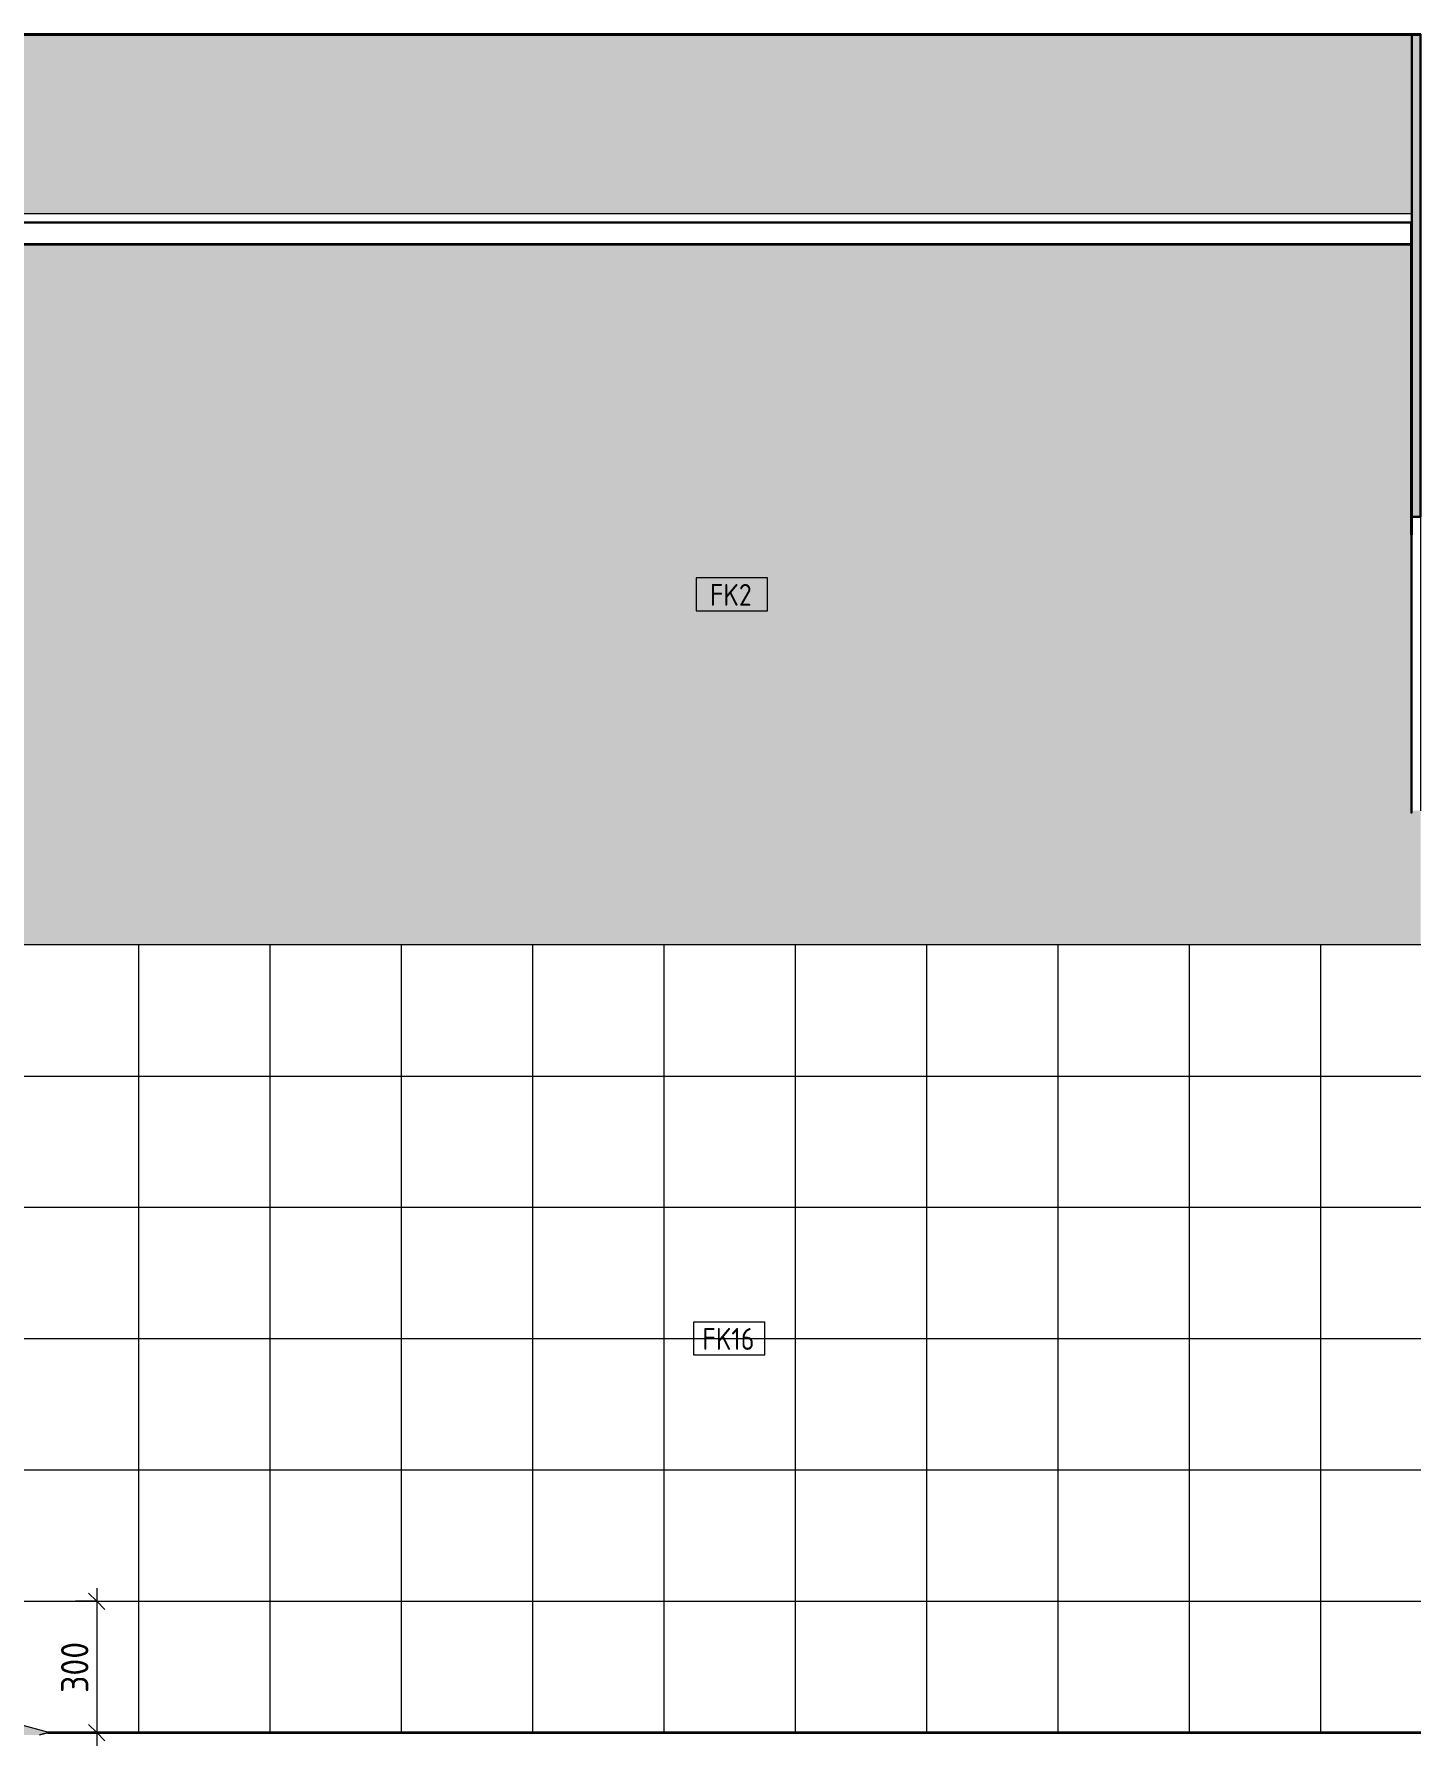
# Model space of a CAD drawing. Header units: millimetres. Extents: x 39286 to 136192, y -1987 to 27400.
# Drawn here: x 97588 to 100755, y -30 to 3880 of the extents above; entities that cross this region are included whole.
import ezdxf

# ---------------------------------------------------------------- set-up
doc = ezdxf.new("R2010")
doc.units = ezdxf.units.MM
for name, color, linetype, lineweight in [('A-ANNO-DIMS', 7, 'Continuous', 9), ('A-ANNO-DIMS-25', 7, 'Continuous', 9), ('A-DETL-GENF', 7, 'Continuous', 9), ('A-WALL-IDEN', 7, 'Continuous', 9), ('A-WALL-PATT', 7, 'Continuous', 9), ('I-WALL', 7, 'Continuous', 9)]:
    doc.layers.add(name, color=color, linetype=linetype, lineweight=lineweight)
for name, color, linetype, lineweight, true_color in [('A-CLNG-FNSH-1', 7, 'Continuous', 30, 0x3c3c3c), ('A-FLOR-1', 7, 'Continuous', 9, 0x787878), ('A-FLOR-FNSH-1', 7, 'Continuous', 40, 0x3c3c3c), ('A-FLOR-FNSH-2', 7, 'Continuous', 30, 0x3c3c3c), ('A-WALL-4', 7, 'Continuous', 30, 0x3c3c3c), ('A-WALL-FNSH-3', 7, 'Continuous', 30, 0x3c3c3c), ('I-WALL-1', 7, 'Continuous', 9, 0x787878)]:
    doc.layers.add(name, color=color, linetype=linetype, lineweight=lineweight, true_color=true_color)
doc.styles.add('GOST Common_5', font='GOST_Common.ttf', dxfattribs={"width": 0.9, "height": 50})
doc.styles.add('ISOCPEUR_2', font='isocpeur.ttf', dxfattribs={"width": 0.9, "height": 62.5})
doc.dimstyles.new('ISO-2_5_0_9К_БОЛЬШОЙ', dxfattribs={"dimscale": 304.8, "dimtxt": 62.248823, "dimasz": 0.123031, "dimexe": 0.098425, "dimexo": 0.246063, "dimgap": 0, "dimtad": 1, "dimdec": 0, "dimrnd": 10, "dimzin": 0, "dimdsep": 46, "dimtxsty": 'ISOCPEUR_2', "dimblk1": 'OBLIQUE', "dimblk2": 'OBLIQUE', "dimsah": 1, "dimcen": 0.09, "dimdle": 0.098425, "dimazin": 0, "dimtfac": 1, "dimtdec": 4, "dimtix": 1, "dimtmove": 0, "dimatfit": 3, "dimfxl": 1, "dimtvp": 1, "dimtolj": 1, "dimtzin": 0, "dimarcsym": 2})

# ---------------------------------------------------------------- blocks, each defined once
blk = doc.blocks.new('Начало раскладки_красным - Начало раскладки_красным-26112293-Развертка 1_38-4')
at = {"layer": 'A-DETL-GENF'}
for points in [[(-15869.2, 265), (-15796.7, 265), (-15833, 400.2), (-15845.9, 352.2)], [(-15568, -5.3), (-15454.1, -5.3), (-15432.8, 0.5), (-15568, 36.6), (-15568, -0.1)]]:
    blk.add_hatch(color=256, dxfattribs=at).paths.add_polyline_path(points)
for p, q in [((-15833, 400.2), (-15869.2, 265)), ((-15833, 400.2), (-15869.2, 265)), ((-15796.7, 265), (-15833, 400.2)), ((-15833, 400.2), (-15796.7, 265)), ((-15869.2, 265), (-15796.7, 265)), ((-15869.2, 265), (-15796.7, 265)), ((-15832.8, 30.2), (-15832.9, 265)), ((-15802.8, 0.3), (-15568, 0.4)), ((-15432.8, 0.5), (-15568, 36.6)), ((-15568, 36.6), (-15568, -5.3)), ((-15432.8, 0.5), (-15568, 36.6)), ((-15568, 36.6), (-15568, -5.3)), ((-15454.1, -5.3), (-15432.8, 0.5)), ((-15432.8, 0.5), (-15454.1, -5.3))]:
    blk.add_line(p, q, dxfattribs=at)
for start, end in [(0.0336, 190.5827), (349.1015, 0.0336)]:
    blk.add_arc((-15832.8, 0.2), 30, start, end, dxfattribs=at)
blk = doc.blocks.new('М_стена_0001 - Типоразмер_без рамки-25382661-Развертка 1_38-4')
at = {"layer": 'A-WALL-IDEN'}
for p, q in [((-19578.6, 2638.1), (-19741.8, 2638.1)), ((-19741.8, 2638.1), (-19741.8, 2563.1)), ((-19578.6, 2563.1), (-19578.6, 2638.1)), ((-19741.8, 2563.1), (-19578.6, 2563.1))]:
    blk.add_line(p, q, dxfattribs=at)
blk = doc.blocks.new('DIMBLOCK46-Развертка 1_38-4')
at = {"layer": 'A-ANNO-DIMS-25', "lineweight": 20}
for p, q in [((97730.7, 300), (97712, 318.7)), ((97730.7, 300), (97749.5, 281.2)), ((97730.7, 0), (97712, 18.8)), ((97730.7, 0), (97749.5, -18.8))]:
    blk.add_line(p, q, dxfattribs=at)
at = {"layer": 'A-ANNO-DIMS-25'}
for p, q in [((97730.7, 330), (97730.7, -30)), ((97682.3, 300), (97760.7, 300)), ((97730.7, 300), (97682.3, 300)), ((97682.3, 0), (97760.7, 0)), ((97730.7, 0), (97682.3, 0))]:
    blk.add_line(p, q, dxfattribs=at)
at = {"layer": 'A-ANNO-DIMS-25', "color": 0, "insert": (97649.1, 90.7), "char_height": 62.5, "width": 142.215, "attachment_point": 1, "rotation": 90, "line_spacing_factor": 1.149209, "style": 'ISOCPEUR_2'}
blk.add_mtext('300', dxfattribs=at)
blk = doc.blocks.new('_Oblique')
at = {"color": 0, "linetype": 'ByBlock', "lineweight": -2}
blk.add_line((-0.5, -0.5), (0.5, 0.5), dxfattribs=at)

msp = doc.modelspace()

# ---------------------------------------------------------------- hatches: boundary and pattern name
at = {"layer": 'A-FLOR-1'}
h = msp.add_hatch(dxfattribs=at)
h.set_pattern_fill('FP_33', color=256, style=0, pattern_type=2)
h.set_pattern_definition([(45, (94228.574, 0), (-14.25598, 14.25598), []), (45, (94242.831, 0), (-14.25598, 14.25598), [25.202, -5.04, 0.8382, -4.202])])
h.paths.add_polyline_path([(100718, 3880), (100754.8, 3880), (100754.8, 3880.4), (92534, 3880.4), (92534, 3880), (99727.2, 3880)])
at = {"layer": 'A-WALL-PATT'}
msp.add_hatch(color=256, dxfattribs=at).paths.add_polyline_path([(100754.8, 1800), (100754.8, 3400), (100754.2, 3400), (100754.2, 2106.1), (100734.2, 2106.1), (100734.2, 2101.1), (100733.2, 2101.1), (100733.2, 3400), (97229.5, 3400), (97229.5, 1800), (100734.2, 1800)])
h = msp.add_hatch(dxfattribs=at)
h.set_pattern_fill('FP_36', color=256, style=0, pattern_type=2)
h.set_pattern_definition([(90, (96626.46, 0), (-300, 2e-14), []), (180, (96626.46, 0), (-4e-14, -300), [])])
h.paths.add_polyline_path([(99727.2, 0), (100754.8, 0), (100754.8, 1800), (97230.5, 1800), (97230.5, 365.9), (97257.5, 265), (97230.5, 265), (97230.5, 0), (97486.2, 0), (97486.2, 36.6), (97621.5, 0.5), (97619.7, 0), (98699.6, 0)])
at = {"layer": 'I-WALL'}
h = msp.add_hatch(color=256, dxfattribs=at)
h.paths.add_polyline_path([(100754.8, 3400), (100754.8, 3880), (100754.2, 3880), (100754.2, 3400)])
h.paths.add_polyline_path([(100734.2, 3470), (100734.2, 3880), (97450.5, 3880), (97450.5, 3470), (100383.9, 3470)])
at = {"layer": 'I-WALL-1'}
h = msp.add_hatch(dxfattribs=at)
h.set_pattern_fill('FP_34', color=256, style=0, pattern_type=2)
h.set_pattern_definition([(0, (94228.574, 0), (30.48, 7.62), [2.515, -20.345, 2.515, -20.345, -121.92]), (0, (94228.574, 0), (30.48, 7.62), [-45.72, 2.515, -43.205, 2.515, -20.345, -53.34]), (0, (94228.574, 0), (30.48, 7.62), [-114.3, 2.515, -12.725, 2.515, -35.585]), (120, (94240.004, 3.81), (-21.8391136, 22.586454), [2.515, -20.345, 2.515, -20.345, -121.92]), (120, (94240.004, 3.81), (-21.8391136, 22.586454), [-45.72, 2.515, -43.205, 2.515, -20.345, -53.34]), (120, (94240.004, 3.81), (-21.8391136, 22.586454), [-114.3, 2.515, -12.725, 2.515, -35.585]), (240, (94243.814, 19.05), (-8.6408864, -30.206454), [2.515, -20.345, 2.515, -20.345, -121.92]), (240, (94243.814, 19.05), (-8.6408864, -30.206454), [-45.72, 2.515, -43.205, 2.515, -20.345, -53.34]), (240, (94243.814, 19.05), (-8.6408864, -30.206454), [-114.3, 2.515, -12.725, 2.515, -35.585])])
h.paths.add_polyline_path([(100754.2, 2777.9), (100754.2, 3880), (100734.2, 3880), (100734.2, 2777.9)])

# ---------------------------------------------------------------- linework, layer by layer
at = {"layer": 'A-CLNG-FNSH-1'}
for p, q in [((100733.2, 3450), (92555.2, 3450)), ((100733.2, 3400), (100733.2, 3450)), ((100733.3, 3401), (92555.2, 3401)), ((92555.2, 3400), (100733.3, 3400)), ((100733.3, 3400), (100733.3, 3401))]:
    msp.add_line(p, q, dxfattribs=at)
at = {"layer": 'A-FLOR-FNSH-1'}
msp.add_line((92534, 3880), (100754.8, 3880), dxfattribs=at)
at = {"layer": 'A-FLOR-FNSH-2'}
for p, q in [((100754.8, 0), (97619.7, 0)), ((100754.8, -0.1), (97619.3, -0.1))]:
    msp.add_line(p, q, dxfattribs=at)
at = {"layer": 'A-WALL-4'}
for p, q in [((100734.2, 3880.4), (100734.2, 3400)), ((100754.2, 2777.9), (100754.2, 3880.4)), ((100734.2, 2777.9), (100754.2, 2777.9))]:
    msp.add_line(p, q, dxfattribs=at)
at = {"layer": 'A-WALL-FNSH-3'}
for p, q in [((100733.2, 3400), (100733.2, 2736.3)), ((100734.2, 3400), (100733.3, 3400)), ((100734.2, 2736.3), (100734.2, 3400)), ((100733.2, 2736.3), (100734.2, 2736.3))]:
    msp.add_line(p, q, dxfattribs=at)
at = {"layer": 'I-WALL'}
for p, q in [((100734.2, 3470), (92554.2, 3470)), ((100754.8, 3400), (100754.2, 3400)), ((100754.2, 2777.9), (100754.2, 2106.1)), ((100733.2, 2101.1), (100733.2, 2736.3)), ((100734.2, 2736.3), (100734.2, 2101.1)), ((100734.2, 2101.1), (100733.2, 2101.1)), ((100754.8, 1800), (97150.5, 1800))]:
    msp.add_line(p, q, dxfattribs=at)

# ---------------------------------------------------------------- block references
at = {"layer": 'A-DETL-GENF'}
msp.add_blockref('Начало раскладки_красным - Начало раскладки_красным-26112293-Развертка 1_38-4', (113054.2, 0), dxfattribs=at)
at = {"layer": 'A-WALL-IDEN'}
for p in [(118841.4, 0), (118835.4, -1700)]:
    msp.add_blockref('М_стена_0001 - Типоразмер_без рамки-25382661-Развертка 1_38-4', p, dxfattribs=at)

# ---------------------------------------------------------------- texts
at = {"layer": 'A-WALL-IDEN', "char_height": 50, "attachment_point": 1, "style": 'GOST Common_5'}
for s, insert, width in [('FK2', (99131.1, 2624.5), 124.462), ('FK16', (99114, 924.5), 151.519)]:
    msp.add_mtext(s, dxfattribs=dict(at, insert=insert, width=width))

# ---------------------------------------------------------------- dimensions: what is measured, and where the dimension line sits
at = {"layer": 'A-ANNO-DIMS'}
dim = msp.add_linear_dim(base=(97730.7, 0), p1=(97757.3, 300), p2=(97757.3, 0), angle=90, dimstyle='ISO-2_5_0_9К_БОЛЬШОЙ', override={"dimpost": '<>', "dimfxl": 300}, dxfattribs=at)
dim.commit()
dim.dimension.update_dxf_attribs({"geometry": 'DIMBLOCK46-Развертка 1_38-4', "text_midpoint": (97699.5, 150)})

doc.saveas('drawing.dxf')
